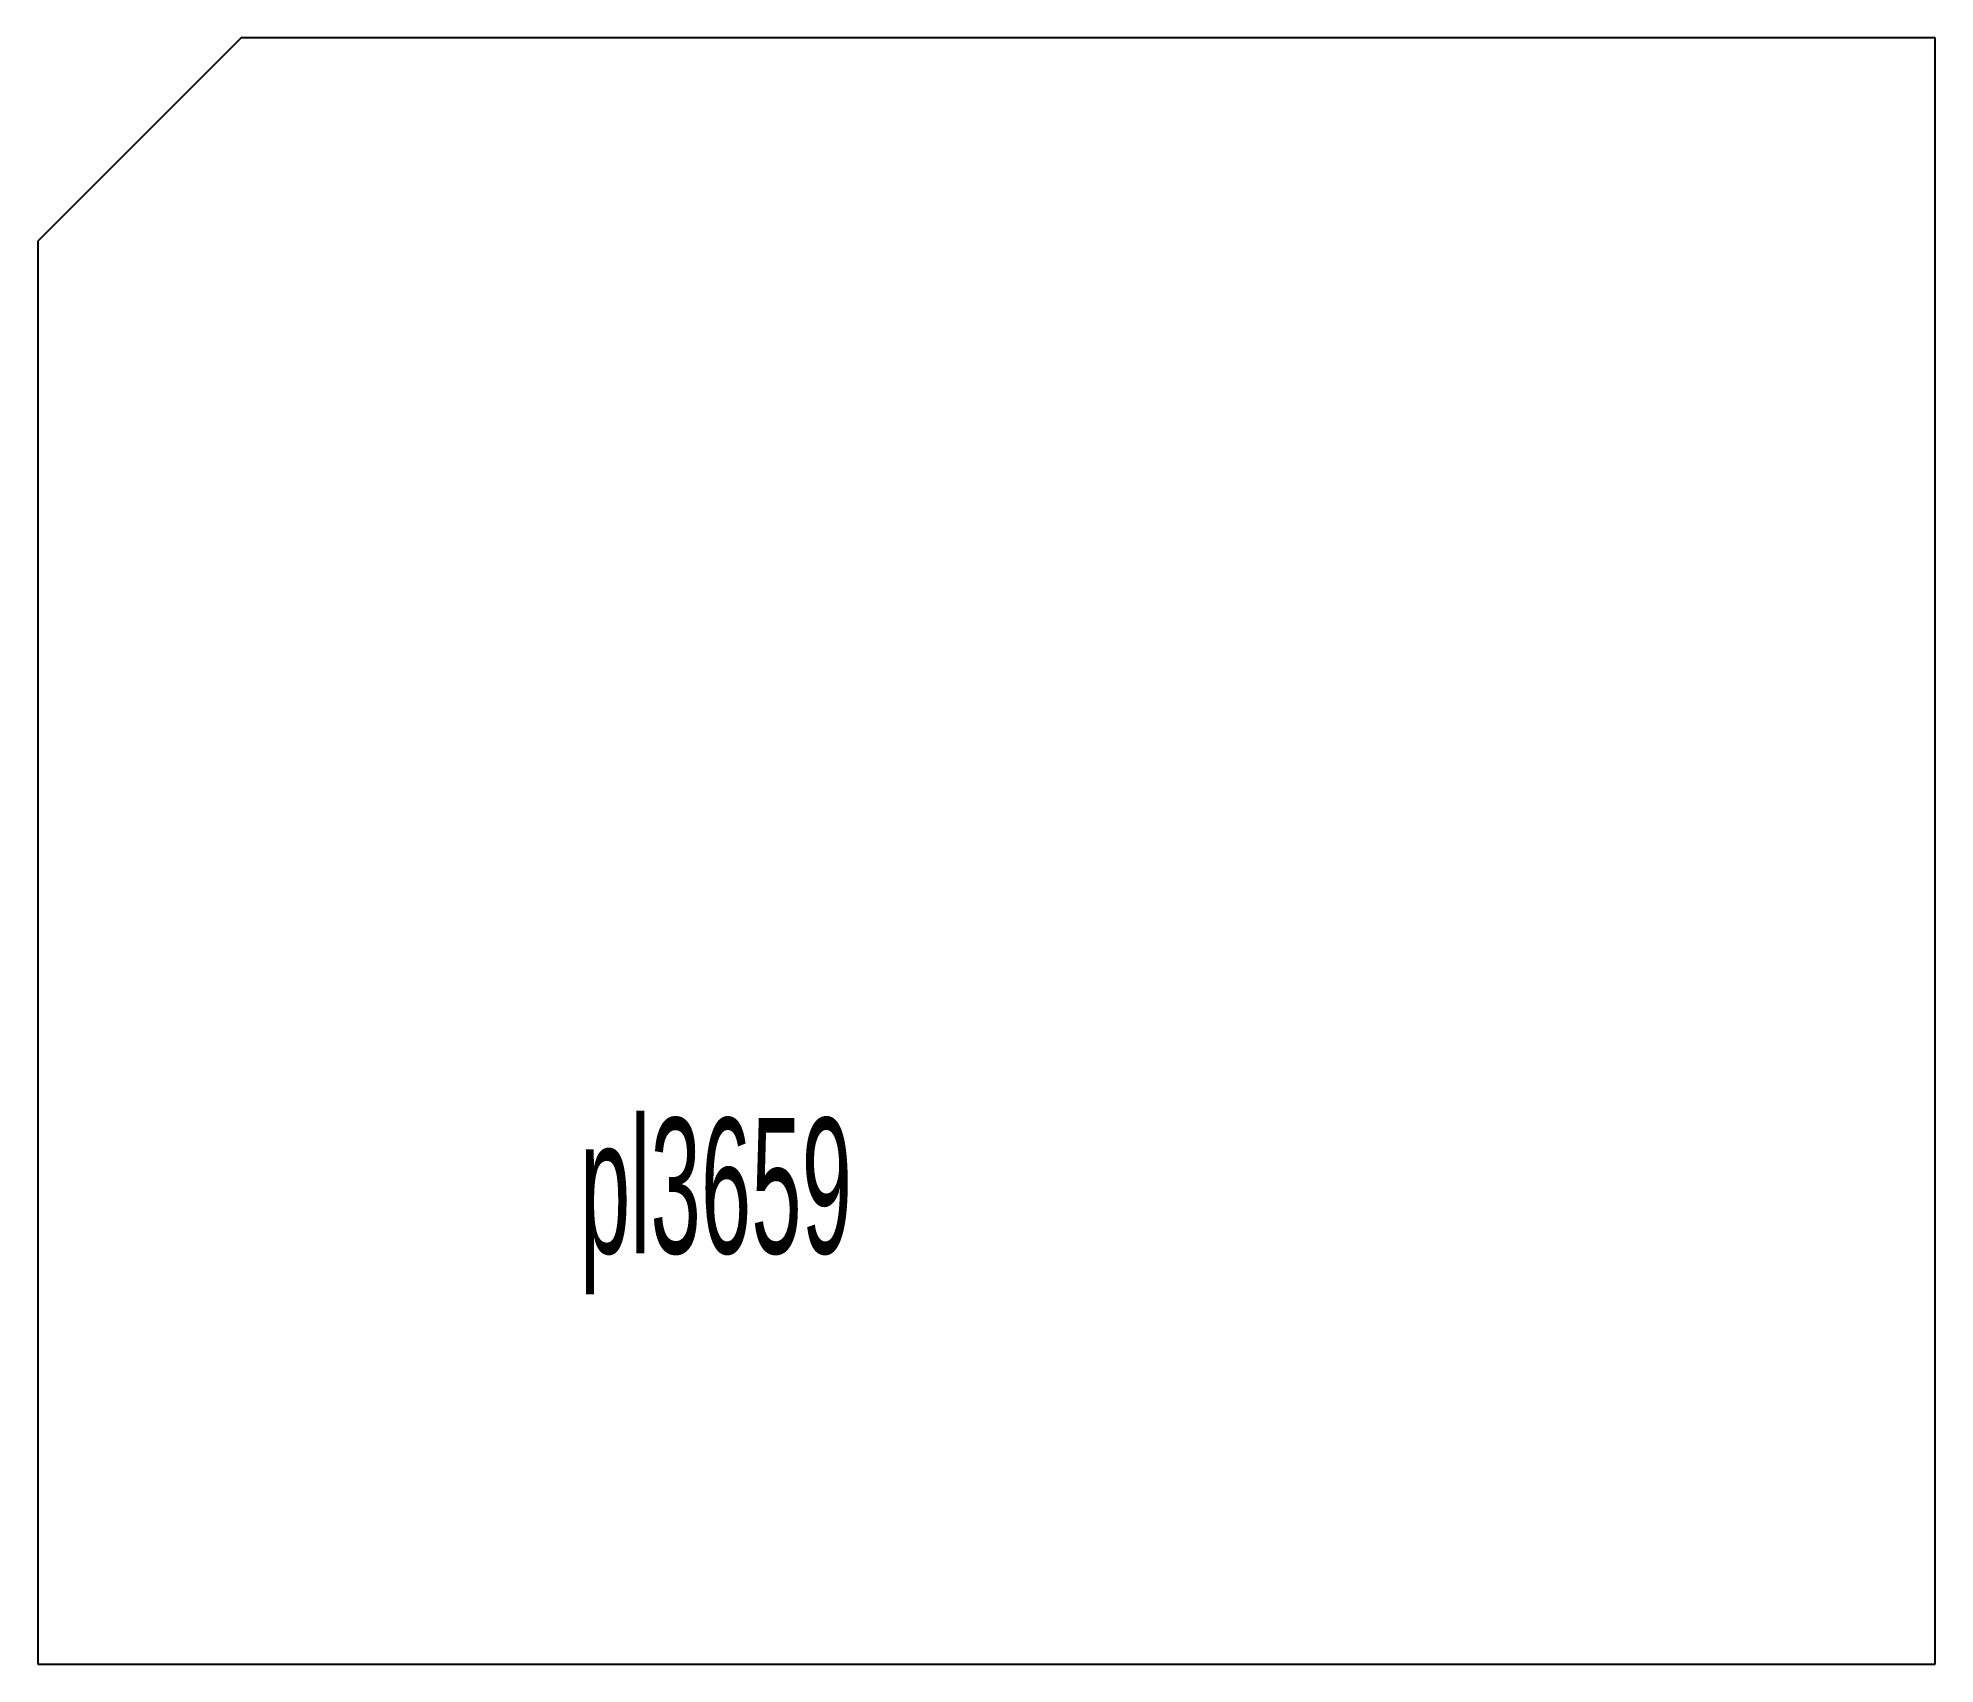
# Model space of a CAD drawing. Extents: x 0 to 7, y 0 to 6.
import ezdxf

# ---------------------------------------------------------------- set-up
doc = ezdxf.new("R2010")
doc.units = 0
doc.header["$MEASUREMENT"] = 0
doc.layers.add('BURN', color=1, linetype='CONTINUOUS')
doc.layers.add('SCRIBE', color=1, linetype='CONTINUOUS')

msp = doc.modelspace()

# ---------------------------------------------------------------- linework, layer by layer
at = {"layer": 'BURN'}
for p, q in [((0.75, 5.999999), (0, 5.249999)), ((7, 5.999999), (0.75, 5.999999)), ((7, 0), (7, 5.999999)), ((0, 5.249999), (0, 0)), ((0, 0), (7, 0))]:
    msp.add_line(p, q, dxfattribs=at)

# ---------------------------------------------------------------- texts
at = {"layer": 'SCRIBE', "width": 0.5}
msp.add_text('pl3659', height=0.5, dxfattribs=at).set_placement((2, 1.515))

doc.saveas('drawing.dxf')
